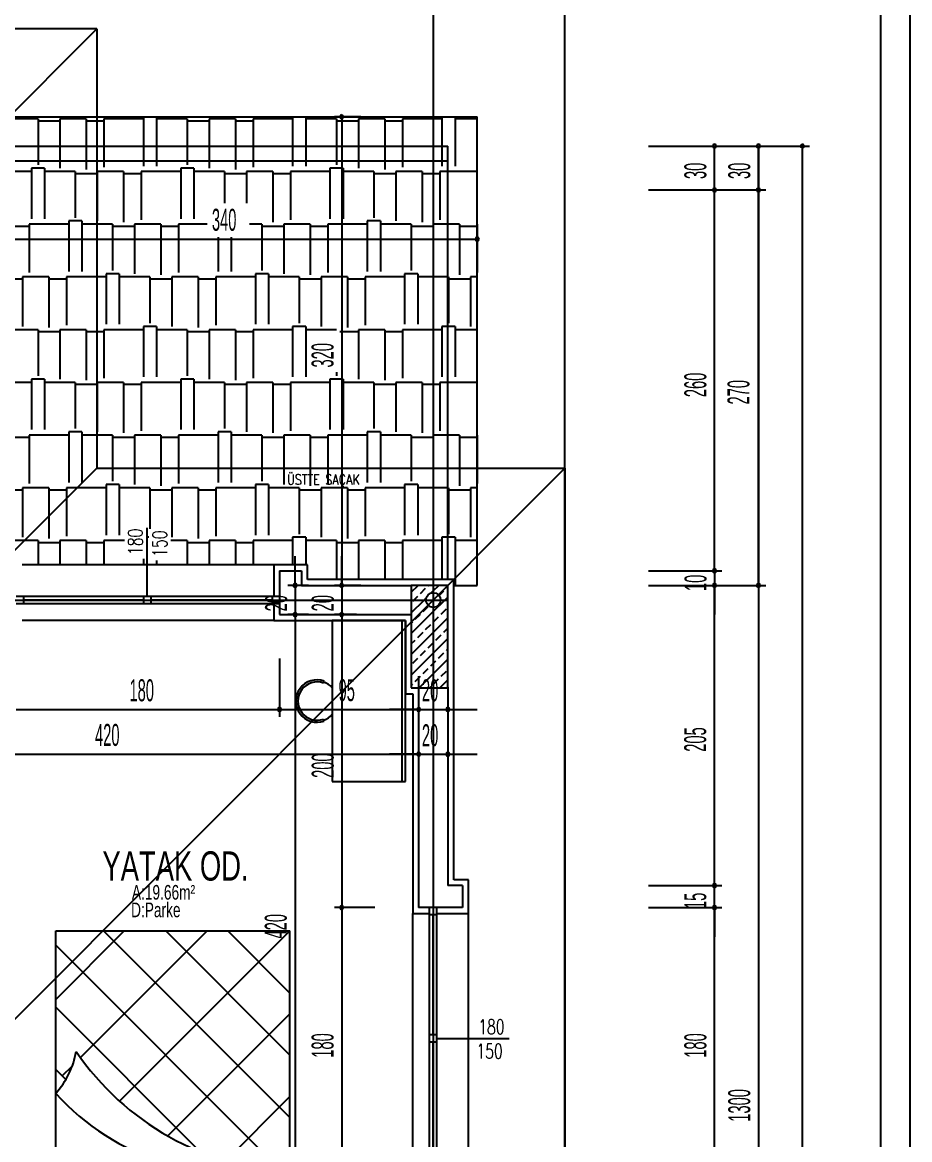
# Model space of a CAD drawing. Extents: x 3907.4 to 3911.57, y -3054.42 to -3053.7.
# Drawn here: x 3908.7483 to 3908.8696, y -3054.1177 to -3053.9651 of the extents above; entities that cross this region are included whole.
import ezdxf

# ---------------------------------------------------------------- set-up
doc = ezdxf.new("R2010")
doc.units = 0
doc.header["$LTSCALE"] = 2
doc.header["$MEASUREMENT"] = 0
for name, pattern in [('ACAD_ISO03W100', [30, 12, -18]), ('ACAD_ISO07W100', [3.5, 0.5, -3]), ('ACAD_ISO10W100', [18, 12, -3, 0, -3])]:
    doc.linetypes.add(name, pattern=pattern)
doc.layers.get('0').update_dxf_attribs({"linetype": 'CONTINUOUS'})
for name, color, linetype in [('AKS', 11, 'CONTINUOUS'), ('DOĞRAMA', 2, 'CONTINUOUS'), ('DUVAR', 7, 'CONTINUOUS'), ('KOLON', 3, 'CONTINUOUS'), ('KOLTAR', 9, 'CONTINUOUS'), ('MB', 11, 'CONTINUOUS'), ('OLÇÜ', 6, 'CONTINUOUS'), ('SıVA', 6, 'CONTINUOUS'), ('TARAMA', 9, 'CONTINUOUS'), ('TEFRIŞ', 32, 'CONTINUOUS'), ('TEXT', 11, 'CONTINUOUS'), ('ÇATI', 7, 'CONTINUOUS')]:
    doc.layers.add(name, color=color, linetype=linetype)
doc.styles.add('DETAY', font='stylu.ttf', dxfattribs={"width": 0.7, "height": 13})
doc.styles.add('KAPı-PEN', font='simplex.shx', dxfattribs={"width": 0.7, "height": 10})
doc.styles.add('MAHAL', font='stylu.ttf', dxfattribs={"width": 0.7, "height": 20})
doc.styles.add('ÖLÇÜ', font='stylu.ttf', dxfattribs={"width": 0.5})

msp = doc.modelspace()

# ---------------------------------------------------------------- linework, layer by layer
at = {"color": 0, "linetype": 'ByBlock'}
for centre, start, end in [((3908.791949933844, -3053.97802954204), 90, 270), ((3908.791949933844, -3053.97802954204), 270, 90), ((3908.842896636755, -3053.98202954204), 90, 270), ((3908.842896636755, -3053.98202954204), 270, 90), ((3908.848896636755, -3053.98202954204), 90, 270), ((3908.848896636755, -3053.98202954204), 90, 270), ((3908.848896636755, -3053.98202954204), 270, 90), ((3908.848896636755, -3053.98202954204), 270, 90), ((3908.854896636755, -3053.98202954204), 90, 270), ((3908.854896636755, -3053.98202954204), 270, 90), ((3908.842896636755, -3053.98802954204), 90, 270), ((3908.842896636755, -3053.98802954204), 90, 270), ((3908.842896636755, -3053.98802954204), 270, 90), ((3908.842896636755, -3053.98802954204), 270, 90), ((3908.848896636755, -3053.98802954204), 90, 270), ((3908.848896636755, -3053.98802954204), 90, 270), ((3908.848896636755, -3053.98802954204), 270, 90), ((3908.848896636755, -3053.98802954204), 270, 90), ((3908.810465526086, -3053.994745061983), 0, 180), ((3908.810465526086, -3053.994745061983), 180, 0), ((3908.842896636755, -3054.04002954204), 90, 270), ((3908.842896636755, -3054.04002954204), 90, 270), ((3908.842896636755, -3054.04002954204), 270, 90), ((3908.842896636755, -3054.04002954204), 270, 90), ((3908.785582152533, -3054.04202954204), 90, 270), ((3908.785582152533, -3054.04202954204), 270, 90), ((3908.791949933844, -3054.04202954204), 90, 270), ((3908.791949933844, -3054.04202954204), 90, 270), ((3908.791949933844, -3054.04202954204), 270, 90), ((3908.791949933844, -3054.04202954204), 270, 90), ((3908.842896636755, -3054.04202954204), 90, 270), ((3908.842896636755, -3054.04202954204), 90, 270), ((3908.842896636755, -3054.04202954204), 270, 90), ((3908.842896636755, -3054.04202954204), 270, 90), ((3908.848896636755, -3054.04202954204), 90, 270), ((3908.848896636755, -3054.04202954204), 270, 90), ((3908.785582152533, -3054.04602954204), 90, 270), ((3908.785582152533, -3054.04602954204), 90, 270), ((3908.785582152533, -3054.04602954204), 270, 90), ((3908.785582152533, -3054.04602954204), 270, 90), ((3908.791949933844, -3054.04602954204), 90, 270), ((3908.791949933844, -3054.04602954204), 90, 270), ((3908.791949933844, -3054.04602954204), 270, 90), ((3908.791949933844, -3054.04602954204), 270, 90), ((3908.783465526086, -3054.058970625793), 0, 180), ((3908.783465526086, -3054.058970625793), 0, 180), ((3908.783465526086, -3054.058970625793), 180, 0), ((3908.783465526086, -3054.058970625793), 180, 0), ((3908.802465526087, -3054.058970625793), 0, 180), ((3908.802465526087, -3054.058970625793), 0, 180), ((3908.802465526087, -3054.058970625793), 180, 0), ((3908.802465526087, -3054.058970625793), 180, 0), ((3908.806465526086, -3054.058970625793), 0, 180), ((3908.806465526086, -3054.058970625793), 180, 0), ((3908.802465526087, -3054.065095387014), 0, 180), ((3908.802465526087, -3054.065095387014), 0, 180), ((3908.802465526087, -3054.065095387014), 180, 0), ((3908.802465526087, -3054.065095387014), 180, 0), ((3908.806465526086, -3054.065095387014), 0, 180), ((3908.806465526086, -3054.065095387014), 180, 0), ((3908.842896636755, -3054.08302954204), 90, 270), ((3908.842896636755, -3054.08302954204), 90, 270), ((3908.842896636755, -3054.08302954204), 270, 90), ((3908.842896636755, -3054.08302954204), 270, 90), ((3908.791949933844, -3054.08602954204), 90, 270), ((3908.791949933844, -3054.08602954204), 90, 270), ((3908.791949933844, -3054.08602954204), 270, 90), ((3908.791949933844, -3054.08602954204), 270, 90), ((3908.842896636755, -3054.08602954204), 90, 270), ((3908.842896636755, -3054.08602954204), 90, 270), ((3908.842896636755, -3054.08602954204), 270, 90), ((3908.842896636755, -3054.08602954204), 270, 90)]:
    msp.add_arc(centre, 0.00025, start, end, dxfattribs=at)
at = {"layer": 'AKS', "linetype": 'ACAD_ISO10W100'}
for p, q in [((3908.804465526086, -3053.717968091759), (3908.804465526086, -3054.24202954204)), ((3908.430962617092, -3053.98402954204), (3908.806465526086, -3053.98402954204)), ((3908.430962617092, -3054.04402954204), (3908.806465526086, -3054.04402954204))]:
    msp.add_line(p, q, dxfattribs=at)
at = {"layer": 'AKS'}
msp.add_circle((3908.804465526086, -3054.04402954204), 0.001, dxfattribs=at)
at = {"layer": 'DOĞRAMA'}
for p, q in [((3908.765356556446, -3054.04352954204), (3908.765356556446, -3054.03415243745)), ((3908.765356556446, -3054.04352954204), (3908.765356556446, -3054.03415243745)), ((3908.765356556446, -3054.04352954204), (3908.765356556446, -3054.036152437451)), ((3908.765356556446, -3054.04352954204), (3908.765356556446, -3054.036152437451)), ((3908.782665526086, -3054.03922954204), (3908.748265526086, -3054.03922954204)), ((3908.783465526086, -3054.04352954204), (3908.747465526086, -3054.04352954204)), ((3908.748465526086, -3054.04352954204), (3908.748465526086, -3054.04452954204)), ((3908.764859641485, -3054.04402954204), (3908.748465526086, -3054.04402954204)), ((3908.764859641485, -3054.04352954204), (3908.764859641485, -3054.04452954204)), ((3908.765859641485, -3054.04352954204), (3908.765859641485, -3054.04452954204)), ((3908.782465526087, -3054.04402954204), (3908.765859641485, -3054.04402954204)), ((3908.782465526087, -3054.04352954204), (3908.782465526087, -3054.04452954204)), ((3908.782465526087, -3054.04352954204), (3908.782465526087, -3054.04452954204)), ((3908.783465526086, -3054.04452954204), (3908.747465526086, -3054.04452954204)), ((3908.782665526086, -3054.04682954204), (3908.748265526086, -3054.04682954204)), ((3908.801665526086, -3054.12122954204), (3908.801665526086, -3054.08682954204)), ((3908.803965526086, -3054.12202954204), (3908.803965526086, -3054.08602954204)), ((3908.804965526086, -3054.08702954204), (3908.803965526086, -3054.08702954204)), ((3908.804465526086, -3054.103423657439), (3908.804465526086, -3054.08702954204)), ((3908.804965526086, -3054.12202954204), (3908.804965526086, -3054.08602954204)), ((3908.809265526086, -3054.12122954204), (3908.809265526086, -3054.08682954204)), ((3908.804965526086, -3054.103423657439), (3908.803965526086, -3054.103423657439)), ((3908.804965526086, -3054.103920572399), (3908.812342630676, -3054.103920572399)), ((3908.804965526086, -3054.103920572399), (3908.812342630676, -3054.103920572399)), ((3908.804965526086, -3054.103920572399), (3908.814342630676, -3054.103920572399)), ((3908.804965526086, -3054.103920572399), (3908.814825665478, -3054.103920572399)), ((3908.804965526086, -3054.104423657439), (3908.803965526086, -3054.104423657439)), ((3908.804465526086, -3054.12102954204), (3908.804465526086, -3054.104423657439))]:
    msp.add_line(p, q, dxfattribs=at)
at = {"layer": 'DUVAR'}
for p, q in [((3908.783465526086, -3054.04002954204), (3908.786465526086, -3054.04002954204)), ((3908.783465526086, -3054.04002954204), (3908.783465526086, -3054.04602954204)), ((3908.786465526086, -3054.04002954204), (3908.786465526086, -3054.04202954204)), ((3908.783465526086, -3054.04202954204), (3908.783465526086, -3054.04602954204)), ((3908.783465526086, -3054.04202954204), (3908.783465526086, -3054.04602954204)), ((3908.783465526086, -3054.04202954204), (3908.783465526086, -3054.04602954204)), ((3908.786465526086, -3054.04202954204), (3908.801465526086, -3054.04202954204)), ((3908.783465526086, -3054.04602954204), (3908.801465526086, -3054.04602954204)), ((3908.802465526087, -3054.05602954204), (3908.802465526087, -3054.08602954204)), ((3908.806465526086, -3054.05602954204), (3908.806465526086, -3054.08302954204)), ((3908.808465526086, -3054.08302954204), (3908.806465526086, -3054.08302954204)), ((3908.808465526086, -3054.08302954204), (3908.808465526086, -3054.08602954204)), ((3908.806465526086, -3054.08602954204), (3908.802465526087, -3054.08602954204)), ((3908.808465526086, -3054.08602954204), (3908.802465526087, -3054.08602954204))]:
    msp.add_line(p, q, dxfattribs=at)
at = {"layer": 'KOLON'}
for p, q in [((3908.801465526086, -3054.04202954204), (3908.801465526086, -3054.05602954204)), ((3908.806465526086, -3054.04202954204), (3908.801465526086, -3054.04202954204)), ((3908.806465526086, -3054.05602954204), (3908.806465526086, -3054.04202954204)), ((3908.801465526086, -3054.05602954204), (3908.806465526086, -3054.05602954204))]:
    msp.add_line(p, q, dxfattribs=at)
at = {"layer": 'KOLTAR'}
for p, q in [((3908.801465526086, -3054.042963163272), (3908.802399147318, -3054.04202954204)), ((3908.802714651764, -3054.043128251154), (3908.803421758545, -3054.042421144373)), ((3908.803775311936, -3054.042067590983), (3908.803813360878, -3054.04202954204)), ((3908.804188411249, -3054.043068705234), (3908.804465526086, -3054.042791590397)), ((3908.804465526086, -3054.042791590397), (3908.805227574443, -3054.04202954204)), ((3908.805255250185, -3054.043416079858), (3908.805896632279, -3054.042774697764)), ((3908.80625018567, -3054.042421144373), (3908.806465526086, -3054.042205803957)), ((3908.801465526086, -3054.045791590397), (3908.803227574443, -3054.04402954204)), ((3908.801653991592, -3054.044188911326), (3908.801813360878, -3054.04402954204)), ((3908.801813360878, -3054.04402954204), (3908.802361098373, -3054.043481804545)), ((3908.803227574443, -3054.04402954204), (3908.803504689281, -3054.043752427202)), ((3908.804465526086, -3054.045620017521), (3908.806056001568, -3054.04402954204)), ((3908.806056001568, -3054.04402954204), (3908.806465526086, -3054.043620017521)), ((3908.801465526086, -3054.048620017521), (3908.804465526086, -3054.045620017521)), ((3908.802007544983, -3054.04666378506), (3908.802714651764, -3054.045956678279)), ((3908.803068205154, -3054.045603124889), (3908.803775311936, -3054.044896018107)), ((3908.805543078889, -3054.045956678279), (3908.80625018567, -3054.045249571498)), ((3908.801465526086, -3054.047205803957), (3908.801653991592, -3054.047017338451)), ((3908.803421758545, -3054.048077998623), (3908.804128865326, -3054.047370891842)), ((3908.804465526086, -3054.048448444646), (3908.806465526086, -3054.046448444646)), ((3908.804482418717, -3054.047017338451), (3908.805189525498, -3054.04631023167)), ((3908.801465526086, -3054.051448444646), (3908.804465526086, -3054.048448444646)), ((3908.802361098373, -3054.049138658795), (3908.803068205154, -3054.048431552013)), ((3908.804835972107, -3054.049492212185), (3908.805543078889, -3054.048785105404)), ((3908.805896632279, -3054.048431552013), (3908.806465526086, -3054.047862658206)), ((3908.801465526086, -3054.050034231082), (3908.802007544983, -3054.049492212185)), ((3908.803775311936, -3054.050552872357), (3908.804465526086, -3054.049862658206)), ((3908.804465526086, -3054.051276871771), (3908.806465526086, -3054.049276871771)), ((3908.804465526086, -3054.049862658206), (3908.804482418717, -3054.049845765576)), ((3908.801465526086, -3054.054276871771), (3908.804465526086, -3054.051276871771)), ((3908.801653991592, -3054.052674192701), (3908.802361098373, -3054.051967085919)), ((3908.802714651764, -3054.051613532529), (3908.803421758545, -3054.050906425748)), ((3908.804465526086, -3054.054105298896), (3908.806465526086, -3054.052105298896)), ((3908.805189525498, -3054.051967085919), (3908.805896632279, -3054.051259979138)), ((3908.80625018567, -3054.050906425748), (3908.806465526086, -3054.050691085331)), ((3908.803068205154, -3054.054088406263), (3908.803775311936, -3054.053381299482)), ((3908.804128865326, -3054.053027746091), (3908.804465526086, -3054.052691085331)), ((3908.804465526086, -3054.052691085331), (3908.804835972107, -3054.05232063931)), ((3908.802007544983, -3054.055149066435), (3908.802714651764, -3054.054441959654)), ((3908.802541282942, -3054.05602954204), (3908.804465526086, -3054.054105298896)), ((3908.804482418717, -3054.055502619825), (3908.805189525498, -3054.054795513044)), ((3908.805369710067, -3054.05602954204), (3908.806465526086, -3054.05493372602)), ((3908.805543078889, -3054.054441959654), (3908.80625018567, -3054.053734852872)), ((3908.801465526086, -3054.055691085331), (3908.801653991592, -3054.055502619825)), ((3908.803955496502, -3054.05602954204), (3908.804128865326, -3054.055856173216))]:
    msp.add_line(p, q, dxfattribs=at)
at = {"layer": 'MB', "color": 2}
msp.add_line((3908.822465526086, -3054.26002954204), (3908.822465526086, -3053.82402954204), dxfattribs=at)
at = {"layer": 'MB', "color": 3, "linetype": 'ACAD_ISO07W100', "ltscale": 2}
for p in [(3908.743265526086, -3053.98202954204), (3908.806465526086, -3054.04122954204)]:
    msp.add_line(p, (3908.806465526086, -3053.98202954204), dxfattribs=at)
at = {"layer": 'OLÇÜ', "color": 6}
for p, q in [((3908.794578148362, -3053.97802954204), (3908.790949933843, -3053.97802954204)), ((3908.791949933844, -3053.97802954204), (3908.791949933844, -3054.04202954204)), ((3908.833896636755, -3053.98202954204), (3908.843896636755, -3053.98202954204)), ((3908.839896636755, -3053.98202954204), (3908.849896636755, -3053.98202954204)), ((3908.839896636755, -3053.98202954204), (3908.855896636755, -3053.98202954204)), ((3908.839896636755, -3053.98202954204), (3908.849896636755, -3053.98202954204)), ((3908.842896636755, -3053.98802954204), (3908.842896636755, -3053.98202954204)), ((3908.848896636755, -3053.98202954204), (3908.848896636755, -3054.242019613712)), ((3908.848896636755, -3053.98802954204), (3908.848896636755, -3053.98202954204)), ((3908.854896636755, -3053.98202954204), (3908.854896636755, -3054.27602954204)), ((3908.833896636755, -3053.98802954204), (3908.843896636755, -3053.98802954204)), ((3908.833896636755, -3053.98802954204), (3908.843896636755, -3053.98802954204)), ((3908.839896636755, -3053.98802954204), (3908.849896636755, -3053.98802954204)), ((3908.839896636755, -3053.98802954204), (3908.849896636755, -3053.98802954204)), ((3908.842896636755, -3054.04002954204), (3908.842896636755, -3053.98802954204)), ((3908.848896636755, -3054.04202954204), (3908.848896636755, -3053.98802954204)), ((3908.742465526086, -3053.994745061983), (3908.810465526086, -3053.994745061983)), ((3908.810465526086, -3053.99646939874), (3908.810465526086, -3053.995745061983)), ((3908.842896636755, -3054.04002954204), (3908.842896636755, -3054.03602954204)), ((3908.785582152533, -3054.04202954204), (3908.785582152533, -3054.03802954204)), ((3908.791949933844, -3054.04202954204), (3908.791949933844, -3054.03802954204)), ((3908.833896636755, -3054.04002954204), (3908.843896636755, -3054.04002954204)), ((3908.833896636755, -3054.04002954204), (3908.843896636755, -3054.04002954204)), ((3908.842896636755, -3054.04002954204), (3908.842896636755, -3054.04202954204)), ((3908.787412591887, -3054.04202954204), (3908.784582152532, -3054.04202954204)), ((3908.785582152533, -3054.04202954204), (3908.785582152533, -3054.04602954204)), ((3908.794578148362, -3054.04202954204), (3908.790949933843, -3054.04202954204)), ((3908.794578148362, -3054.04202954204), (3908.790949933843, -3054.04202954204)), ((3908.791949933844, -3054.04202954204), (3908.791949933844, -3054.04602954204)), ((3908.833896636755, -3054.04202954204), (3908.843896636755, -3054.04202954204)), ((3908.833896636755, -3054.04202954204), (3908.843896636755, -3054.04202954204)), ((3908.839896636755, -3054.04202954204), (3908.849896636755, -3054.04202954204)), ((3908.842896636755, -3054.08302954204), (3908.842896636755, -3054.04202954204)), ((3908.842896636755, -3054.04202954204), (3908.842896636755, -3054.04602954204)), ((3908.787412591887, -3054.04602954204), (3908.784582152532, -3054.04602954204)), ((3908.787412591887, -3054.04602954204), (3908.784582152532, -3054.04602954204)), ((3908.785582152533, -3054.04602954204), (3908.785582152533, -3054.05002954204)), ((3908.785582152533, -3054.04602954204), (3908.785582152533, -3054.13002954204)), ((3908.793965526086, -3054.04602954204), (3908.790949933843, -3054.04602954204)), ((3908.793965526086, -3054.04602954204), (3908.790949933843, -3054.04602954204)), ((3908.791949933844, -3054.04602954204), (3908.791949933844, -3054.05002954204)), ((3908.791949933844, -3054.04602954204), (3908.791949933844, -3054.08602954204)), ((3908.783465526086, -3054.05202954204), (3908.783465526086, -3054.059970625794)), ((3908.783465526086, -3054.05202954204), (3908.783465526086, -3054.059970625794)), ((3908.802465526087, -3054.054433155358), (3908.802465526087, -3054.057970625793)), ((3908.802465526087, -3054.054433155358), (3908.802465526087, -3054.057970625793)), ((3908.806465526086, -3054.055911048527), (3908.806465526086, -3054.057970625793)), ((3908.747465526086, -3054.058970625793), (3908.783465526086, -3054.058970625793)), ((3908.783465526086, -3054.058970625793), (3908.802465526087, -3054.058970625793)), ((3908.802465526087, -3054.058970625793), (3908.798465526086, -3054.058970625793)), ((3908.802465526087, -3054.058970625793), (3908.806465526086, -3054.058970625793)), ((3908.806465526086, -3054.058970625793), (3908.810465526086, -3054.058970625793)), ((3908.802465526087, -3054.063824655784), (3908.802465526087, -3054.064095387013)), ((3908.802465526087, -3054.063824655784), (3908.802465526087, -3054.064095387013)), ((3908.806465526086, -3054.063824655784), (3908.806465526086, -3054.064095387013)), ((3908.718465526086, -3054.065095387014), (3908.802465526087, -3054.065095387014)), ((3908.802465526087, -3054.065095387014), (3908.798465526086, -3054.065095387014)), ((3908.802465526087, -3054.065095387014), (3908.806465526086, -3054.065095387014)), ((3908.806465526086, -3054.065095387014), (3908.810465526086, -3054.065095387014)), ((3908.842896636755, -3054.08302954204), (3908.842896636755, -3054.07902954204)), ((3908.833896636755, -3054.08302954204), (3908.843896636755, -3054.08302954204)), ((3908.833896636755, -3054.08302954204), (3908.843896636755, -3054.08302954204)), ((3908.842896636755, -3054.08602954204), (3908.842896636755, -3054.08302954204)), ((3908.796465526086, -3054.08602954204), (3908.790949933843, -3054.08602954204)), ((3908.796465526086, -3054.08602954204), (3908.790949933843, -3054.08602954204)), ((3908.791949933844, -3054.08602954204), (3908.791949933844, -3054.12202954204)), ((3908.833896636755, -3054.08602954204), (3908.843896636755, -3054.08602954204)), ((3908.833896636755, -3054.08602954204), (3908.843896636755, -3054.08602954204)), ((3908.842896636755, -3054.12202954204), (3908.842896636755, -3054.08602954204)), ((3908.842896636755, -3054.08602954204), (3908.842896636755, -3054.09002954204))]:
    msp.add_line(p, q, dxfattribs=at)
at = {"layer": 'SıVA'}
for p, q in [((3908.787265526086, -3054.03922954204), (3908.782665526086, -3054.03922954204)), ((3908.782665526086, -3054.03922954204), (3908.782665526086, -3054.04352954204)), ((3908.787265526086, -3054.04122954204), (3908.787265526086, -3054.03922954204)), ((3908.807265526086, -3054.04122954204), (3908.787265526086, -3054.04122954204)), ((3908.807265526086, -3054.08222954204), (3908.807265526086, -3054.04122954204)), ((3908.782665526086, -3054.04452954204), (3908.782665526086, -3054.04682954204)), ((3908.782665526086, -3054.04682954204), (3908.800665526087, -3054.04682954204)), ((3908.800665526087, -3054.04682954204), (3908.800665526087, -3054.05682954204)), ((3908.800665526087, -3054.05682954204), (3908.801665526086, -3054.05682954204)), ((3908.801665526086, -3054.05682954204), (3908.801665526086, -3054.08682954204)), ((3908.809265526086, -3054.08222954204), (3908.807265526086, -3054.08222954204)), ((3908.809265526086, -3054.08682954204), (3908.809265526086, -3054.08222954204)), ((3908.801665526086, -3054.08682954204), (3908.803965526086, -3054.08682954204)), ((3908.804965526086, -3054.08682954204), (3908.809265526086, -3054.08682954204))]:
    msp.add_line(p, q, dxfattribs=at)
at = {"layer": 'TARAMA'}
for p, q in [((3908.7504481314, -3053.978315210516), (3908.746248131401, -3053.978315210516)), ((3908.7504481314, -3053.978315210516), (3908.7504481314, -3053.98202954204)), ((3908.753448131401, -3053.978615210516), (3908.7504481314, -3053.978615210516)), ((3908.757048131401, -3053.978315210516), (3908.753448131401, -3053.978315210516)), ((3908.753448131401, -3053.978315210516), (3908.753448131401, -3053.98202954204)), ((3908.757048131401, -3053.978315210516), (3908.757048131401, -3053.98202954204)), ((3908.758465526086, -3053.978615210516), (3908.757048131401, -3053.978615210516)), ((3908.7594481314, -3053.978615210516), (3908.758465526086, -3053.978615210516)), ((3908.7648481314, -3053.978315210516), (3908.7594481314, -3053.978315210516)), ((3908.7594481314, -3053.978315210516), (3908.7594481314, -3053.98202954204)), ((3908.7648481314, -3053.97802954204), (3908.7648481314, -3053.98202954204)), ((3908.7666481314, -3053.97802954204), (3908.7666481314, -3053.98202954204)), ((3908.7708481314, -3053.978315210516), (3908.7666481314, -3053.978315210516)), ((3908.7708481314, -3053.978315210516), (3908.7708481314, -3053.98202954204)), ((3908.7738481314, -3053.978615210516), (3908.7708481314, -3053.978615210516)), ((3908.7774481314, -3053.978315210516), (3908.7738481314, -3053.978315210516)), ((3908.7738481314, -3053.978315210516), (3908.7738481314, -3053.98202954204)), ((3908.7774481314, -3053.978315210516), (3908.7774481314, -3053.98202954204)), ((3908.7798481314, -3053.978615210516), (3908.7774481314, -3053.978615210516)), ((3908.7852481314, -3053.978315210516), (3908.7798481314, -3053.978315210516)), ((3908.7798481314, -3053.978315210516), (3908.7798481314, -3053.98202954204)), ((3908.7852481314, -3053.97802954204), (3908.7852481314, -3053.98202954204)), ((3908.7870481314, -3053.97802954204), (3908.7870481314, -3053.98202954204)), ((3908.7912481314, -3053.978315210516), (3908.7870481314, -3053.978315210516)), ((3908.7912481314, -3053.978315210516), (3908.7912481314, -3053.98202954204)), ((3908.7942481314, -3053.978615210516), (3908.7912481314, -3053.978615210516)), ((3908.7978481314, -3053.978315210516), (3908.7942481314, -3053.978315210516)), ((3908.7942481314, -3053.978315210516), (3908.7942481314, -3053.98202954204)), ((3908.7978481314, -3053.978315210516), (3908.7978481314, -3053.98202954204)), ((3908.8002481314, -3053.978615210516), (3908.7978481314, -3053.978615210516)), ((3908.8056481314, -3053.978315210516), (3908.8002481314, -3053.978315210516)), ((3908.8002481314, -3053.978315210516), (3908.8002481314, -3053.98202954204)), ((3908.8056481314, -3053.97802954204), (3908.8056481314, -3053.98202954204)), ((3908.8074481314, -3053.97802954204), (3908.8074481314, -3053.984765210516)), ((3908.810465526086, -3053.978315210516), (3908.8074481314, -3053.978315210516)), ((3908.7504481314, -3053.98202954204), (3908.7504481314, -3053.984615210516)), ((3908.753448131401, -3053.98202954204), (3908.753448131401, -3053.985065210516)), ((3908.757048131401, -3053.98202954204), (3908.757048131401, -3053.985215210516)), ((3908.7594481314, -3053.98202954204), (3908.7594481314, -3053.984915210516)), ((3908.7648481314, -3053.98202954204), (3908.7648481314, -3053.984765210516)), ((3908.7666481314, -3053.98202954204), (3908.7666481314, -3053.984765210516)), ((3908.7708481314, -3053.98202954204), (3908.7708481314, -3053.984615210516)), ((3908.7738481314, -3053.98202954204), (3908.7738481314, -3053.985065210516)), ((3908.7774481314, -3053.98202954204), (3908.7774481314, -3053.985215210516)), ((3908.7798481314, -3053.98202954204), (3908.7798481314, -3053.984915210516)), ((3908.7852481314, -3053.98202954204), (3908.7852481314, -3053.984765210516)), ((3908.7870481314, -3053.98202954204), (3908.7870481314, -3053.984765210516)), ((3908.7912481314, -3053.98202954204), (3908.7912481314, -3053.984615210516)), ((3908.7942481314, -3053.98202954204), (3908.7942481314, -3053.985065210516)), ((3908.7978481314, -3053.98202954204), (3908.7978481314, -3053.985215210516)), ((3908.8002481314, -3053.98202954204), (3908.8002481314, -3053.984915210516)), ((3908.8056481314, -3053.98202954204), (3908.8056481314, -3053.984765210516)), ((3908.7495481314, -3053.985515210516), (3908.7441481314, -3053.985515210516)), ((3908.7513481314, -3053.985065210516), (3908.7495481314, -3053.985065210516)), ((3908.7495481314, -3053.985065210516), (3908.7495481314, -3053.991965210516)), ((3908.7513481314, -3053.985065210516), (3908.7513481314, -3053.991965210516)), ((3908.7555481314, -3053.985515210516), (3908.7513481314, -3053.985515210516)), ((3908.7555481314, -3053.985515210516), (3908.7555481314, -3053.991815210516)), ((3908.758465526086, -3053.985815210516), (3908.7555481314, -3053.985815210516)), ((3908.7585481314, -3053.985815210516), (3908.758465526086, -3053.985815210516)), ((3908.7621481314, -3053.985515210516), (3908.7585481314, -3053.985515210516)), ((3908.7585481314, -3053.985515210516), (3908.7585481314, -3053.992265210516)), ((3908.7621481314, -3053.985515210516), (3908.7621481314, -3053.992415210516)), ((3908.7645481314, -3053.985815210516), (3908.7621481314, -3053.985815210516)), ((3908.7699481314, -3053.985515210516), (3908.7645481314, -3053.985515210516)), ((3908.7645481314, -3053.985515210516), (3908.7645481314, -3053.992115210516)), ((3908.7717481314, -3053.985065210516), (3908.7699481314, -3053.985065210516)), ((3908.7699481314, -3053.985065210516), (3908.7699481314, -3053.991965210516)), ((3908.7717481314, -3053.985065210516), (3908.7717481314, -3053.991965210516)), ((3908.775948131401, -3053.985515210516), (3908.7717481314, -3053.985515210516)), ((3908.775948131401, -3053.985515210516), (3908.775948131401, -3053.989839132261)), ((3908.7789481314, -3053.985815210516), (3908.775948131401, -3053.985815210516)), ((3908.7825481314, -3053.985515210516), (3908.7789481314, -3053.985515210516)), ((3908.7789481314, -3053.985515210516), (3908.7789481314, -3053.989839132261)), ((3908.7825481314, -3053.985515210516), (3908.7825481314, -3053.992415210516)), ((3908.784948131401, -3053.985815210516), (3908.7825481314, -3053.985815210516)), ((3908.7903481314, -3053.985515210516), (3908.784948131401, -3053.985515210516)), ((3908.784948131401, -3053.985515210516), (3908.784948131401, -3053.992115210516)), ((3908.7921481314, -3053.985065210516), (3908.7903481314, -3053.985065210516)), ((3908.7903481314, -3053.985065210516), (3908.7903481314, -3053.991965210516)), ((3908.7921481314, -3053.985065210516), (3908.7921481314, -3053.991965210516)), ((3908.7963481314, -3053.985515210516), (3908.7921481314, -3053.985515210516)), ((3908.7963481314, -3053.985515210516), (3908.7963481314, -3053.991815210516)), ((3908.7993481314, -3053.985815210516), (3908.7963481314, -3053.985815210516)), ((3908.8029481314, -3053.985515210516), (3908.7993481314, -3053.985515210516)), ((3908.7993481314, -3053.985515210516), (3908.7993481314, -3053.992265210516)), ((3908.8029481314, -3053.985515210516), (3908.8029481314, -3053.992415210516)), ((3908.8053481314, -3053.985815210516), (3908.8029481314, -3053.985815210516)), ((3908.806465526086, -3053.985515210516), (3908.8053481314, -3053.985515210516)), ((3908.8053481314, -3053.985515210516), (3908.8053481314, -3053.992115210516)), ((3908.810465526086, -3053.985515210516), (3908.806465526086, -3053.985515210516)), ((3908.7564481314, -3053.992265210516), (3908.7546481314, -3053.992265210516)), ((3908.7546481314, -3053.992265210516), (3908.7546481314, -3053.999165210516)), ((3908.7564481314, -3053.992265210516), (3908.7564481314, -3053.999165210516)), ((3908.7972481314, -3053.992265210516), (3908.7954481314, -3053.992265210516)), ((3908.7954481314, -3053.992265210516), (3908.7954481314, -3053.999165210516)), ((3908.7972481314, -3053.992265210516), (3908.7972481314, -3053.999165210516)), ((3908.7492481314, -3053.993015210516), (3908.7468481314, -3053.993015210516)), ((3908.7546481314, -3053.992715210516), (3908.7492481314, -3053.992715210516)), ((3908.7492481314, -3053.992715210516), (3908.7492481314, -3053.999315210516)), ((3908.758465526086, -3053.992715210516), (3908.7564481314, -3053.992715210516)), ((3908.760648131401, -3053.992715210516), (3908.758465526086, -3053.992715210516)), ((3908.760648131401, -3053.992715210516), (3908.760648131401, -3053.999015210516)), ((3908.7636481314, -3053.993015210516), (3908.760648131401, -3053.993015210516)), ((3908.7672481314, -3053.992715210516), (3908.7636481314, -3053.992715210516)), ((3908.7636481314, -3053.992715210516), (3908.7636481314, -3053.999465210516)), ((3908.7672481314, -3053.992715210516), (3908.7672481314, -3053.999615210516)), ((3908.769648131401, -3053.993015210516), (3908.7672481314, -3053.993015210516)), ((3908.773585767668, -3053.992715210516), (3908.769648131401, -3053.992715210516)), ((3908.769648131401, -3053.992715210516), (3908.769648131401, -3053.999315210516)), ((3908.7810481314, -3053.992715210516), (3908.779345284505, -3053.992715210516)), ((3908.7810481314, -3053.992715210516), (3908.7810481314, -3053.999015210516)), ((3908.784048131401, -3053.993015210516), (3908.7810481314, -3053.993015210516)), ((3908.787648131401, -3053.992715210516), (3908.784048131401, -3053.992715210516)), ((3908.784048131401, -3053.992715210516), (3908.784048131401, -3053.999465210516)), ((3908.787648131401, -3053.992715210516), (3908.787648131401, -3053.999615210516)), ((3908.7900481314, -3053.993015210516), (3908.787648131401, -3053.993015210516)), ((3908.7954481314, -3053.992715210516), (3908.7900481314, -3053.992715210516)), ((3908.7900481314, -3053.992715210516), (3908.7900481314, -3053.999315210516)), ((3908.8014481314, -3053.992715210516), (3908.7972481314, -3053.992715210516)), ((3908.8014481314, -3053.992715210516), (3908.8014481314, -3053.999015210516)), ((3908.8044481314, -3053.993015210516), (3908.8014481314, -3053.993015210516)), ((3908.806465526086, -3053.992715210516), (3908.8044481314, -3053.992715210516)), ((3908.8044481314, -3053.992715210516), (3908.8044481314, -3053.999465210516)), ((3908.8080481314, -3053.992715210516), (3908.806465526086, -3053.992715210516)), ((3908.8080481314, -3053.992715210516), (3908.8080481314, -3053.999615210516)), ((3908.8104481314, -3053.993015210516), (3908.8080481314, -3053.993015210516)), ((3908.810465526086, -3053.992715210516), (3908.8104481314, -3053.992715210516)), ((3908.8104481314, -3053.992715210516), (3908.8104481314, -3053.999315210516)), ((3908.775048131401, -3053.994495061983), (3908.775048131401, -3053.999165210516)), ((3908.776848131401, -3053.994495061983), (3908.776848131401, -3053.999165210516)), ((3908.7483481314, -3054.000215210516), (3908.745348131401, -3054.000215210516)), ((3908.7519481314, -3053.999915210516), (3908.7483481314, -3053.999915210516)), ((3908.7483481314, -3053.999915210516), (3908.7483481314, -3054.006665210516)), ((3908.7519481314, -3053.999915210516), (3908.7519481314, -3054.006815210516)), ((3908.754348131401, -3054.000215210516), (3908.7519481314, -3054.000215210516)), ((3908.758465526086, -3053.999915210516), (3908.754348131401, -3053.999915210516)), ((3908.754348131401, -3053.999915210516), (3908.754348131401, -3054.006515210516)), ((3908.759748131401, -3053.999915210516), (3908.758465526086, -3053.999915210516)), ((3908.761548131401, -3053.999465210516), (3908.759748131401, -3053.999465210516)), ((3908.759748131401, -3053.999465210516), (3908.759748131401, -3054.006365210516)), ((3908.761548131401, -3053.999465210516), (3908.761548131401, -3054.006365210516)), ((3908.7657481314, -3053.999915210516), (3908.761548131401, -3053.999915210516)), ((3908.7657481314, -3053.999915210516), (3908.7657481314, -3054.006215210516)), ((3908.768748131401, -3054.000215210516), (3908.7657481314, -3054.000215210516)), ((3908.772348131401, -3053.999915210516), (3908.768748131401, -3053.999915210516)), ((3908.768748131401, -3053.999915210516), (3908.768748131401, -3054.006665210516)), ((3908.772348131401, -3053.999915210516), (3908.772348131401, -3054.006815210516)), ((3908.7747481314, -3054.000215210516), (3908.772348131401, -3054.000215210516)), ((3908.7801481314, -3053.999915210516), (3908.7747481314, -3053.999915210516)), ((3908.7747481314, -3053.999915210516), (3908.7747481314, -3054.006515210516)), ((3908.7819481314, -3053.999465210516), (3908.7801481314, -3053.999465210516)), ((3908.7801481314, -3053.999465210516), (3908.7801481314, -3054.006365210516)), ((3908.7819481314, -3053.999465210516), (3908.7819481314, -3054.006365210516)), ((3908.7861481314, -3053.999915210516), (3908.7819481314, -3053.999915210516)), ((3908.7861481314, -3053.999915210516), (3908.7861481314, -3054.006215210516)), ((3908.7891481314, -3054.000215210516), (3908.7861481314, -3054.000215210516)), ((3908.7927481314, -3053.999915210516), (3908.7891481314, -3053.999915210516)), ((3908.7891481314, -3053.999915210516), (3908.7891481314, -3054.006665210516)), ((3908.7927481314, -3053.999915210516), (3908.7927481314, -3054.006815210516)), ((3908.7951481314, -3054.000215210516), (3908.7927481314, -3054.000215210516)), ((3908.8005481314, -3053.999915210516), (3908.7951481314, -3053.999915210516)), ((3908.7951481314, -3053.999915210516), (3908.7951481314, -3054.006515210516)), ((3908.8023481314, -3053.999465210516), (3908.8005481314, -3053.999465210516)), ((3908.8005481314, -3053.999465210516), (3908.8005481314, -3054.006365210516)), ((3908.8023481314, -3053.999465210516), (3908.8023481314, -3054.006365210516)), ((3908.806465526086, -3053.999915210516), (3908.8023481314, -3053.999915210516)), ((3908.8065481314, -3053.999915210516), (3908.806465526086, -3053.999915210516)), ((3908.8065481314, -3053.999915210516), (3908.8065481314, -3054.006215210516)), ((3908.8095481314, -3054.000215210516), (3908.8065481314, -3054.000215210516)), ((3908.810465526086, -3053.999915210516), (3908.8095481314, -3053.999915210516)), ((3908.8095481314, -3053.999915210516), (3908.8095481314, -3054.006665210516)), ((3908.7504481314, -3054.007115210516), (3908.746248131401, -3054.007115210516)), ((3908.7504481314, -3054.007115210516), (3908.7504481314, -3054.013415210516)), ((3908.753448131401, -3054.007415210516), (3908.7504481314, -3054.007415210516)), ((3908.757048131401, -3054.007115210516), (3908.753448131401, -3054.007115210516)), ((3908.753448131401, -3054.007115210516), (3908.753448131401, -3054.013865210516)), ((3908.757048131401, -3054.007115210516), (3908.757048131401, -3054.014015210516)), ((3908.758465526086, -3054.007415210516), (3908.757048131401, -3054.007415210516)), ((3908.7594481314, -3054.007415210516), (3908.758465526086, -3054.007415210516)), ((3908.7648481314, -3054.007115210516), (3908.7594481314, -3054.007115210516)), ((3908.7594481314, -3054.007115210516), (3908.7594481314, -3054.013715210516)), ((3908.7666481314, -3054.006665210516), (3908.7648481314, -3054.006665210516)), ((3908.7648481314, -3054.006665210516), (3908.7648481314, -3054.013565210516)), ((3908.7666481314, -3054.006665210516), (3908.7666481314, -3054.013565210516)), ((3908.7708481314, -3054.007115210516), (3908.7666481314, -3054.007115210516)), ((3908.7708481314, -3054.007115210516), (3908.7708481314, -3054.013415210516)), ((3908.7738481314, -3054.007415210516), (3908.7708481314, -3054.007415210516)), ((3908.7774481314, -3054.007115210516), (3908.7738481314, -3054.007115210516)), ((3908.7738481314, -3054.007115210516), (3908.7738481314, -3054.013865210516)), ((3908.7774481314, -3054.007115210516), (3908.7774481314, -3054.014015210516)), ((3908.7798481314, -3054.007415210516), (3908.7774481314, -3054.007415210516)), ((3908.7852481314, -3054.007115210516), (3908.7798481314, -3054.007115210516)), ((3908.7798481314, -3054.007115210516), (3908.7798481314, -3054.013715210516)), ((3908.7870481314, -3054.006665210516), (3908.7852481314, -3054.006665210516)), ((3908.7852481314, -3054.006665210516), (3908.7852481314, -3054.013565210516)), ((3908.7870481314, -3054.006665210516), (3908.7870481314, -3054.013565210516)), ((3908.7912481314, -3054.007115210516), (3908.7870481314, -3054.007115210516)), ((3908.7912481314, -3054.007115210516), (3908.7912481314, -3054.007149783621)), ((3908.7942481314, -3054.007415210516), (3908.791699933844, -3054.007415210516)), ((3908.7978481314, -3054.007115210516), (3908.7942481314, -3054.007115210516)), ((3908.7942481314, -3054.007115210516), (3908.7942481314, -3054.013865210516)), ((3908.7978481314, -3054.007115210516), (3908.7978481314, -3054.014015210516)), ((3908.8002481314, -3054.007415210516), (3908.7978481314, -3054.007415210516)), ((3908.8056481314, -3054.007115210516), (3908.8002481314, -3054.007115210516)), ((3908.8002481314, -3054.007115210516), (3908.8002481314, -3054.013715210516)), ((3908.806465526086, -3054.006665210516), (3908.8056481314, -3054.006665210516)), ((3908.8056481314, -3054.006665210516), (3908.8056481314, -3054.013565210516)), ((3908.8074481314, -3054.006665210516), (3908.806465526086, -3054.006665210516)), ((3908.8074481314, -3054.006665210516), (3908.8074481314, -3054.013565210516)), ((3908.810465526086, -3054.007115210516), (3908.8074481314, -3054.007115210516)), ((3908.7513481314, -3054.013865210516), (3908.7495481314, -3054.013865210516)), ((3908.7495481314, -3054.013865210516), (3908.7495481314, -3054.020765210516)), ((3908.7513481314, -3054.013865210516), (3908.7513481314, -3054.020765210516)), ((3908.7717481314, -3054.013865210516), (3908.7699481314, -3054.013865210516)), ((3908.7699481314, -3054.013865210516), (3908.7699481314, -3054.020765210516)), ((3908.7717481314, -3054.013865210516), (3908.7717481314, -3054.020765210516)), ((3908.7921481314, -3054.013865210516), (3908.7903481314, -3054.013865210516)), ((3908.7903481314, -3054.013865210516), (3908.7903481314, -3054.020765210516)), ((3908.7912481314, -3054.012909300459), (3908.7912481314, -3054.013415210516)), ((3908.7921481314, -3054.013865210516), (3908.7921481314, -3054.020765210516)), ((3908.7495481314, -3054.014315210516), (3908.7441481314, -3054.014315210516)), ((3908.7555481314, -3054.014315210516), (3908.7513481314, -3054.014315210516)), ((3908.7555481314, -3054.014315210516), (3908.7555481314, -3054.020615210516)), ((3908.758465526086, -3054.014615210516), (3908.7555481314, -3054.014615210516)), ((3908.7585481314, -3054.014615210516), (3908.758465526086, -3054.014615210516)), ((3908.7621481314, -3054.014315210516), (3908.7585481314, -3054.014315210516)), ((3908.7585481314, -3054.014315210516), (3908.7585481314, -3054.021065210516)), ((3908.7621481314, -3054.014315210516), (3908.7621481314, -3054.021215210516)), ((3908.7645481314, -3054.014615210516), (3908.7621481314, -3054.014615210516)), ((3908.7699481314, -3054.014315210516), (3908.7645481314, -3054.014315210516)), ((3908.7645481314, -3054.014315210516), (3908.7645481314, -3054.020915210516)), ((3908.775948131401, -3054.014315210516), (3908.7717481314, -3054.014315210516)), ((3908.775948131401, -3054.014315210516), (3908.775948131401, -3054.020615210516)), ((3908.7789481314, -3054.014615210516), (3908.775948131401, -3054.014615210516)), ((3908.7825481314, -3054.014315210516), (3908.7789481314, -3054.014315210516)), ((3908.7789481314, -3054.014315210516), (3908.7789481314, -3054.021065210516)), ((3908.7825481314, -3054.014315210516), (3908.7825481314, -3054.021215210516)), ((3908.784948131401, -3054.014615210516), (3908.7825481314, -3054.014615210516)), ((3908.7903481314, -3054.014315210516), (3908.784948131401, -3054.014315210516)), ((3908.784948131401, -3054.014315210516), (3908.784948131401, -3054.020915210516)), ((3908.7963481314, -3054.014315210516), (3908.7921481314, -3054.014315210516)), ((3908.7963481314, -3054.014315210516), (3908.7963481314, -3054.020615210516)), ((3908.7993481314, -3054.014615210516), (3908.7963481314, -3054.014615210516)), ((3908.8029481314, -3054.014315210516), (3908.7993481314, -3054.014315210516)), ((3908.7993481314, -3054.014315210516), (3908.7993481314, -3054.021065210516)), ((3908.8029481314, -3054.014315210516), (3908.8029481314, -3054.021215210516)), ((3908.8053481314, -3054.014615210516), (3908.8029481314, -3054.014615210516)), ((3908.806465526086, -3054.014315210516), (3908.8053481314, -3054.014315210516)), ((3908.8053481314, -3054.014315210516), (3908.8053481314, -3054.020915210516)), ((3908.810465526086, -3054.014315210516), (3908.806465526086, -3054.014315210516)), ((3908.7546481314, -3054.021515210516), (3908.7492481314, -3054.021515210516)), ((3908.7492481314, -3054.021515210516), (3908.7492481314, -3054.028115210516)), ((3908.7564481314, -3054.021065210516), (3908.7546481314, -3054.021065210516)), ((3908.7546481314, -3054.021065210516), (3908.7546481314, -3054.027965210516)), ((3908.7564481314, -3054.021065210516), (3908.7564481314, -3054.027965210516)), ((3908.758465526086, -3054.021515210516), (3908.7564481314, -3054.021515210516)), ((3908.760648131401, -3054.021515210516), (3908.758465526086, -3054.021515210516)), ((3908.760648131401, -3054.021515210516), (3908.760648131401, -3054.02602954204)), ((3908.7672481314, -3054.021515210516), (3908.7636481314, -3054.021515210516)), ((3908.7636481314, -3054.021515210516), (3908.7636481314, -3054.02602954204)), ((3908.7672481314, -3054.021515210516), (3908.7672481314, -3054.02602954204)), ((3908.775048131401, -3054.021515210516), (3908.769648131401, -3054.021515210516)), ((3908.769648131401, -3054.021515210516), (3908.769648131401, -3054.02602954204)), ((3908.776848131401, -3054.021065210516), (3908.775048131401, -3054.021065210516)), ((3908.775048131401, -3054.021065210516), (3908.775048131401, -3054.02602954204)), ((3908.776848131401, -3054.021065210516), (3908.776848131401, -3054.02602954204)), ((3908.7810481314, -3054.021515210516), (3908.776848131401, -3054.021515210516)), ((3908.7810481314, -3054.021515210516), (3908.7810481314, -3054.02602954204)), ((3908.787648131401, -3054.021515210516), (3908.784048131401, -3054.021515210516)), ((3908.784048131401, -3054.021515210516), (3908.784048131401, -3054.02602954204)), ((3908.787648131401, -3054.021515210516), (3908.787648131401, -3054.02602954204)), ((3908.7954481314, -3054.021515210516), (3908.7900481314, -3054.021515210516)), ((3908.7900481314, -3054.021515210516), (3908.7900481314, -3054.02602954204)), ((3908.7972481314, -3054.021065210516), (3908.7954481314, -3054.021065210516)), ((3908.7954481314, -3054.021065210516), (3908.7954481314, -3054.02602954204)), ((3908.7972481314, -3054.021065210516), (3908.7972481314, -3054.02602954204)), ((3908.8014481314, -3054.021515210516), (3908.7972481314, -3054.021515210516)), ((3908.8014481314, -3054.021515210516), (3908.8014481314, -3054.02602954204)), ((3908.806465526086, -3054.021515210516), (3908.8044481314, -3054.021515210516)), ((3908.8044481314, -3054.021515210516), (3908.8044481314, -3054.02602954204)), ((3908.8080481314, -3054.021515210516), (3908.806465526086, -3054.021515210516)), ((3908.8080481314, -3054.021515210516), (3908.8080481314, -3054.02602954204)), ((3908.810465526086, -3054.021515210516), (3908.8104481314, -3054.021515210516)), ((3908.8104481314, -3054.021515210516), (3908.8104481314, -3054.02602954204)), ((3908.7492481314, -3054.021815210516), (3908.7468481314, -3054.021815210516)), ((3908.7636481314, -3054.021815210516), (3908.760648131401, -3054.021815210516)), ((3908.769648131401, -3054.021815210516), (3908.7672481314, -3054.021815210516)), ((3908.784048131401, -3054.021815210516), (3908.7810481314, -3054.021815210516)), ((3908.7900481314, -3054.021815210516), (3908.787648131401, -3054.021815210516)), ((3908.8044481314, -3054.021815210516), (3908.8014481314, -3054.021815210516)), ((3908.8104481314, -3054.021815210516), (3908.8080481314, -3054.021815210516)), ((3908.760648131401, -3054.02602954204), (3908.760648131401, -3054.027815210516)), ((3908.7636481314, -3054.02602954204), (3908.7636481314, -3054.028265210516)), ((3908.7672481314, -3054.02602954204), (3908.7672481314, -3054.028415210516)), ((3908.769648131401, -3054.02602954204), (3908.769648131401, -3054.028115210516)), ((3908.775048131401, -3054.02602954204), (3908.775048131401, -3054.027965210516)), ((3908.776848131401, -3054.02602954204), (3908.776848131401, -3054.027965210516)), ((3908.7810481314, -3054.02602954204), (3908.7810481314, -3054.027815210516)), ((3908.784048131401, -3054.02602954204), (3908.784048131401, -3054.028265210516)), ((3908.787648131401, -3054.02602954204), (3908.787648131401, -3054.028415210516)), ((3908.7900481314, -3054.02602954204), (3908.7900481314, -3054.028115210516)), ((3908.7954481314, -3054.02602954204), (3908.7954481314, -3054.027965210516)), ((3908.7972481314, -3054.02602954204), (3908.7972481314, -3054.027965210516)), ((3908.8014481314, -3054.02602954204), (3908.8014481314, -3054.027815210516)), ((3908.8044481314, -3054.02602954204), (3908.8044481314, -3054.028265210516)), ((3908.8080481314, -3054.02602954204), (3908.8080481314, -3054.028415210516)), ((3908.8104481314, -3054.02602954204), (3908.8104481314, -3054.028115210516)), ((3908.7483481314, -3054.029015210516), (3908.745348131401, -3054.029015210516)), ((3908.7519481314, -3054.028715210516), (3908.7483481314, -3054.028715210516)), ((3908.7483481314, -3054.028715210516), (3908.7483481314, -3054.035465210516)), ((3908.7519481314, -3054.028715210516), (3908.7519481314, -3054.035615210516)), ((3908.754348131401, -3054.029015210516), (3908.7519481314, -3054.029015210516)), ((3908.759748131401, -3054.028715210516), (3908.754348131401, -3054.028715210516)), ((3908.754348131401, -3054.028715210516), (3908.754348131401, -3054.035315210516)), ((3908.761548131401, -3054.028265210516), (3908.759748131401, -3054.028265210516)), ((3908.759748131401, -3054.028265210516), (3908.759748131401, -3054.035165210516)), ((3908.761548131401, -3054.028265210516), (3908.761548131401, -3054.035165210516)), ((3908.7657481314, -3054.028715210516), (3908.761548131401, -3054.028715210516)), ((3908.7657481314, -3054.028715210516), (3908.7657481314, -3054.034305018851)), ((3908.768748131401, -3054.029015210516), (3908.7657481314, -3054.029015210516)), ((3908.772348131401, -3054.028715210516), (3908.768748131401, -3054.028715210516)), ((3908.768748131401, -3054.028715210516), (3908.768748131401, -3054.035465210516)), ((3908.772348131401, -3054.028715210516), (3908.772348131401, -3054.035615210516)), ((3908.7747481314, -3054.029015210516), (3908.772348131401, -3054.029015210516)), ((3908.7801481314, -3054.028715210516), (3908.7747481314, -3054.028715210516)), ((3908.7747481314, -3054.028715210516), (3908.7747481314, -3054.035315210516)), ((3908.7819481314, -3054.028265210516), (3908.7801481314, -3054.028265210516)), ((3908.7801481314, -3054.028265210516), (3908.7801481314, -3054.035165210516)), ((3908.7819481314, -3054.028265210516), (3908.7819481314, -3054.035165210516)), ((3908.7861481314, -3054.028715210516), (3908.7819481314, -3054.028715210516)), ((3908.7861481314, -3054.028715210516), (3908.7861481314, -3054.035015210516)), ((3908.7891481314, -3054.029015210516), (3908.7861481314, -3054.029015210516)), ((3908.7927481314, -3054.028715210516), (3908.7891481314, -3054.028715210516)), ((3908.7891481314, -3054.028715210516), (3908.7891481314, -3054.035465210516)), ((3908.7927481314, -3054.028715210516), (3908.7927481314, -3054.035615210516)), ((3908.7951481314, -3054.029015210516), (3908.7927481314, -3054.029015210516)), ((3908.8005481314, -3054.028715210516), (3908.7951481314, -3054.028715210516)), ((3908.7951481314, -3054.028715210516), (3908.7951481314, -3054.035315210516)), ((3908.8023481314, -3054.028265210516), (3908.8005481314, -3054.028265210516)), ((3908.8005481314, -3054.028265210516), (3908.8005481314, -3054.035165210516)), ((3908.8023481314, -3054.028265210516), (3908.8023481314, -3054.035165210516)), ((3908.806465526086, -3054.028715210516), (3908.8023481314, -3054.028715210516)), ((3908.8065481314, -3054.028715210516), (3908.806465526086, -3054.028715210516)), ((3908.8065481314, -3054.028715210516), (3908.8065481314, -3054.035015210516)), ((3908.8095481314, -3054.029015210516), (3908.8065481314, -3054.029015210516)), ((3908.810465526086, -3054.028715210516), (3908.8095481314, -3054.028715210516)), ((3908.8095481314, -3054.028715210516), (3908.8095481314, -3054.035465210516)), ((3908.7504481314, -3054.035915210516), (3908.746248131401, -3054.035915210516)), ((3908.7504481314, -3054.035915210516), (3908.7504481314, -3054.03922954204)), ((3908.753448131401, -3054.036215210516), (3908.7504481314, -3054.036215210516)), ((3908.757048131401, -3054.035915210516), (3908.753448131401, -3054.035915210516)), ((3908.753448131401, -3054.035915210516), (3908.753448131401, -3054.03922954204)), ((3908.757048131401, -3054.035915210516), (3908.757048131401, -3054.03922954204)), ((3908.7594481314, -3054.036215210516), (3908.757048131401, -3054.036215210516)), ((3908.762249448243, -3054.035915210516), (3908.7594481314, -3054.035915210516)), ((3908.7594481314, -3054.035915210516), (3908.7594481314, -3054.03922954204)), ((3908.765579760498, -3054.035465210516), (3908.765249448243, -3054.035465210516)), ((3908.7708481314, -3054.035915210516), (3908.768579760498, -3054.035915210516)), ((3908.7708481314, -3054.035915210516), (3908.7708481314, -3054.03922954204)), ((3908.7738481314, -3054.036215210516), (3908.7708481314, -3054.036215210516)), ((3908.7774481314, -3054.035915210516), (3908.7738481314, -3054.035915210516)), ((3908.7738481314, -3054.035915210516), (3908.7738481314, -3054.03922954204)), ((3908.7774481314, -3054.035915210516), (3908.7774481314, -3054.03922954204)), ((3908.7798481314, -3054.036215210516), (3908.7774481314, -3054.036215210516)), ((3908.7852481314, -3054.035915210516), (3908.7798481314, -3054.035915210516)), ((3908.7798481314, -3054.035915210516), (3908.7798481314, -3054.03922954204)), ((3908.7870481314, -3054.035465210516), (3908.7852481314, -3054.035465210516)), ((3908.7852481314, -3054.035465210516), (3908.7852481314, -3054.03922954204)), ((3908.7870481314, -3054.035465210516), (3908.7870481314, -3054.03922954204)), ((3908.7912481314, -3054.035915210516), (3908.7870481314, -3054.035915210516)), ((3908.7912481314, -3054.035915210516), (3908.7912481314, -3054.04122954204)), ((3908.7942481314, -3054.036215210516), (3908.7912481314, -3054.036215210516)), ((3908.7978481314, -3054.035915210516), (3908.7942481314, -3054.035915210516)), ((3908.7942481314, -3054.035915210516), (3908.7942481314, -3054.04122954204)), ((3908.7978481314, -3054.035915210516), (3908.7978481314, -3054.04122954204)), ((3908.8002481314, -3054.036215210516), (3908.7978481314, -3054.036215210516)), ((3908.8056481314, -3054.035915210516), (3908.8002481314, -3054.035915210516)), ((3908.8002481314, -3054.035915210516), (3908.8002481314, -3054.04122954204)), ((3908.806465526086, -3054.035465210516), (3908.8056481314, -3054.035465210516)), ((3908.8056481314, -3054.035465210516), (3908.8056481314, -3054.04122954204)), ((3908.8074481314, -3054.035465210516), (3908.806465526086, -3054.035465210516)), ((3908.8074481314, -3054.035465210516), (3908.8074481314, -3054.04202954204)), ((3908.810465526086, -3054.035915210516), (3908.8074481314, -3054.035915210516)), ((3908.7648481314, -3054.038387275793), (3908.7648481314, -3054.03922954204)), ((3908.7666481314, -3054.038638352185), (3908.7666481314, -3054.03922954204))]:
    msp.add_line(p, q, dxfattribs=at)
at = {"layer": 'TEFRIŞ'}
for p, q in [((3908.800665526087, -3054.04682954204), (3908.790665526086, -3054.04682954204)), ((3908.790665526086, -3054.04682954204), (3908.790665526086, -3054.06882954204)), ((3908.800165526086, -3054.04682954204), (3908.800165526086, -3054.06882954204)), ((3908.800665526087, -3054.06882954204), (3908.800665526087, -3054.04682954204)), ((3908.789565807406, -3054.055098912286), (3908.789467582289, -3054.055371975262)), ((3908.789565807406, -3054.060560171793), (3908.789467582289, -3054.060287108818)), ((3908.790665526086, -3054.06882954204), (3908.800665526087, -3054.06882954204)), ((3908.752865526086, -3054.12922954204), (3908.752865526086, -3054.08922954204)), ((3908.752865526086, -3054.08922954204), (3908.784865526086, -3054.08922954204)), ((3908.784865526086, -3054.12922954204), (3908.784865526086, -3054.08922954204))]:
    msp.add_line(p, q, dxfattribs=at)
at = {"layer": 'TEFRIŞ', "color": 9}
for p, q in [((3908.752865526086, -3054.098602125042), (3908.762238109088, -3054.08922954204)), ((3908.756254292053, -3054.106527067574), (3908.773551817587, -3054.08922954204)), ((3908.784865526086, -3054.114685386163), (3908.759409681963, -3054.08922954204)), ((3908.761606858071, -3054.112488210055), (3908.784865526086, -3054.08922954204)), ((3908.784865526086, -3054.106200104789), (3908.767894963338, -3054.08922954204)), ((3908.784865526086, -3054.097714823414), (3908.776380244712, -3054.08922954204)), ((3908.783708834911, -3054.122013976362), (3908.752865526086, -3054.091170667537)), ((3908.772564152633, -3054.119354575458), (3908.752865526086, -3054.099655948911)), ((3908.768181442046, -3054.117227334579), (3908.784865526086, -3054.100543250539)), ((3908.75425678622, -3054.109532490419), (3908.752865526086, -3054.108141230286)), ((3908.753752827714, -3054.109028531913), (3908.755149629608, -3054.107631730019)), ((3908.776121581829, -3054.120600903295), (3908.784865526086, -3054.111856959038))]:
    msp.add_line(p, q, dxfattribs=at)
at = {"layer": 'TEFRIŞ'}
for centre, radius, start, end in [((3908.788583556233, -3054.05782954204), 0.00290192284838952, 70.2155308381708, 289.7844691618292), ((3908.788583556233, -3054.05782954204), 0.00261173056355082, 70.2155308381708, 289.7844691618292), ((3908.788583556233, -3054.05782954204), 0.002756826705969019, 40.95669736955564, 70.2155308381708), ((3908.788583556233, -3054.05782954204), 0.002756826705969019, 289.7844691618292, 319.0433026304444), ((3908.744458821979, -3054.103770019097), 0.01136688959257768, 317.6954998089283, 350.3061944833786), ((3908.786768089411, -3054.084512072308), 0.03762647798776732, 214.2418364323085, 267.1016326627866), ((3908.77852705529, -3054.087779176888), 0.0348917971648563, 222.6538806434501, 280.4665099830266)]:
    msp.add_arc(centre, radius, start, end, dxfattribs=at)
at = {"layer": 'TEXT', "color": 30}
msp.add_line((3908.869567272018, -3053.696480489184), (3908.869567272018, -3054.419684015943), dxfattribs=at)
at = {"layer": 'TEXT', "color": 5, "ltscale": 50}
msp.add_line((3908.865567272018, -3053.703480489184), (3908.865567272018, -3054.412684015943), dxfattribs=at)
at = {"layer": 'TEXT'}
for p, q in [((3908.742465526086, -3053.97802954204), (3908.810465526086, -3053.97802954204)), ((3908.810465526086, -3054.04202954204), (3908.810465526086, -3053.97802954204)), ((3908.807265526086, -3054.04202954204), (3908.810465526086, -3054.04202954204))]:
    msp.add_line(p, q, dxfattribs=at)
at = {"layer": 'ÇATI', "color": 9, "linetype": 'ACAD_ISO03W100', "ltscale": 0.3}
for p, q in [((3908.758465526086, -3053.96602954204), (3908.644465526086, -3053.96602954204)), ((3908.701465526086, -3054.02302954204), (3908.758465526086, -3053.96602954204)), ((3908.758465526086, -3053.96602954204), (3908.758465526086, -3054.02602954204)), ((3908.758465526086, -3054.02602954204), (3908.701465526086, -3054.08302954204)), ((3908.822465526086, -3054.02602954204), (3908.708465526086, -3054.14002954204)), ((3908.758465526086, -3054.02602954204), (3908.822465526086, -3054.02602954204)), ((3908.822465526086, -3054.02602954204), (3908.822465526086, -3054.25802954204))]:
    msp.add_line(p, q, dxfattribs=at)

# ---------------------------------------------------------------- texts
at = {"layer": 'DOĞRAMA', "style": 'KAPı-PEN', "width": 0.7}
for s, p in [('180', (3908.764749448243, -3054.037887275792)), ('150', (3908.768079760498, -3054.038138352184))]:
    msp.add_text(s, height=0.002, rotation=90, dxfattribs=at).set_placement(p)
for s, p in [('180', (3908.810607792334, -3054.103313464197)), ('150', (3908.810356715941, -3054.106643776452))]:
    msp.add_text(s, height=0.002, dxfattribs=at).set_placement(p)
at = {"layer": 'OLÇÜ', "color": 62, "style": 'ÖLÇÜ', "width": 0.5}
for s, p in [('30', (3908.841778042319, -3053.986534483475)), ('30', (3908.847778042319, -3053.986534483475)), ('320', (3908.790831339407, -3054.012278992991)), ('260', (3908.841773649932, -3054.01632511305)), ('270', (3908.847670428849, -3054.01732511305)), ('10', (3908.841800004252, -3054.042800771908)), ('20', (3908.784485520029, -3054.045580603533)), ('20', (3908.79085330134, -3054.045580603533)), ('205', (3908.841756080386, -3054.064756482011)), ('200', (3908.79085330134, -3054.06832511305)), ('15', (3908.841767061353, -3054.086232140869)), ('420', (3908.784437203777, -3054.090252638673)), ('180', (3908.790835731794, -3054.106545281425)), ('180', (3908.841782434705, -3054.106545281425)), ('1300', (3908.847778042319, -3054.115284826778))]:
    msp.add_text(s, height=0.003, rotation=90, dxfattribs=at).set_placement(p)
for s, p in [('340', (3908.774216075135, -3053.993600113227)), ('180', (3908.762949786701, -3054.057856423743)), ('95', (3908.791522627111, -3054.057841050391)), ('20', (3908.802914464593, -3054.05787399329)), ('420', (3908.758242429454, -3054.063950438258)), ('20', (3908.802914464593, -3054.06399875451))]:
    msp.add_text(s, height=0.003, dxfattribs=at).set_placement(p)
at = {"layer": 'TEXT', "width": 0.7}
for s, height, style, p in [('YATAK OD.', 0.004, 'MAHAL', (3908.759254086196, -3054.082350572349)), ('A:19.66m²', 0.002, 'DETAY', (3908.763281444082, -3054.084949639544)), ('D:Parke', 0.002, 'DETAY', (3908.763166444437, -3054.087349381638))]:
    msp.add_text(s, height=height, dxfattribs=dict(at, style=style)).set_placement(p)
at = {"layer": 'ÇATI', "color": 9, "linetype": 'ACAD_ISO03W100', "ltscale": 0.3, "style": 'KAPı-PEN', "width": 0.8}
msp.add_text('ÜSTTE SAÇAK', height=0.0014, dxfattribs=at).set_placement((3908.784481026285, -3054.028267147587))

doc.saveas('drawing.dxf')
